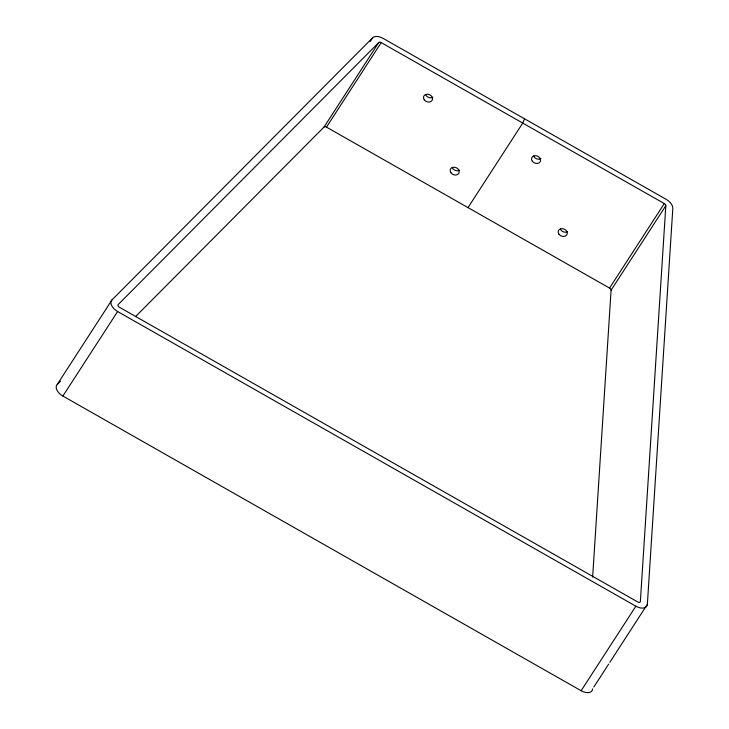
<?xml version="1.0" encoding="UTF-8"?>
<svg xmlns="http://www.w3.org/2000/svg" width="729" height="729" viewBox="0 0 729 729"><rect width="100%" height="100%" fill="white"/><g stroke="black" fill="none" stroke-linecap="round" stroke-linejoin="round"><path stroke-width="1.09" d="M592.641 577.158L611.084 290.197L665.823 205.678A2.333 1.376 32.9 0 0 664.274 203.555L381.212 42.61A2.333 1.376 32.9 0 0 378.798 42.482L118.162 304.594A2.342 1.376 32.9 0 0 119.456 307.274L637.72 601.954A2.342 1.376 32.9 0 0 640.372 601.525L665.823 205.678M616.424 652.109L647.361 604.332L672.812 208.485A10.124 5.969 32.9 0 0 666.124 199.309L383.053 38.355A10.124 5.969 32.9 0 0 372.619 37.799L111.974 299.92L57.245 384.438A10.133 5.969 32.9 0 0 62.876 396.047L581.141 690.727A10.133 5.969 32.9 0 0 592.631 688.859M524.588 118.836L522.739 123.083L468.009 207.61M62.876 396.047L117.606 311.529A10.133 5.969 32.9 0 1 111.974 299.92M370.159 41.599L372.619 37.799M135.603 316.532L324.068 127.001L378.798 42.482M324.068 127.001A2.333 1.376 32.9 0 1 326.474 127.128L381.212 42.61M611.084 290.197A2.333 1.376 32.9 0 0 609.544 288.083L664.274 203.555M581.141 690.727L635.87 606.2A10.133 5.969 32.9 0 0 647.361 604.332M593.825 687.019L600.013 677.46M600.368 676.913L608.697 664.055M609.854 662.269L616.005 652.765M57.245 384.438L60.452 381.212M326.474 127.128L609.544 288.083M117.606 311.529L635.87 606.2M567.581 231.603A4.675 3.754 23.5 0 1 560.255 228.906M540.927 158.63A4.675 3.754 23.5 0 1 533.601 155.933M459.543 170.176A4.675 3.754 23.5 0 1 452.217 167.479M432.889 97.194A4.675 3.754 23.5 0 1 425.563 94.506M558.924 234.146A4.675 3.754 23.5 0 0 566.779 234.847A4.675 3.754 23.5 0 0 562.478 228.651A4.675 3.754 23.5 0 0 558.924 234.146M532.27 161.164A4.675 3.754 23.5 0 0 540.125 161.874A4.675 3.754 23.5 0 0 535.824 155.678A4.675 3.754 23.5 0 0 532.27 161.164M450.877 172.709A4.675 3.754 23.5 0 0 458.732 173.42A4.675 3.754 23.5 0 0 454.431 167.223A4.675 3.754 23.5 0 0 450.877 172.709M424.223 99.736A4.675 3.754 23.5 0 0 432.078 100.447A4.675 3.754 23.5 0 0 427.777 94.241A4.675 3.754 23.5 0 0 424.223 99.736"/></g></svg>
